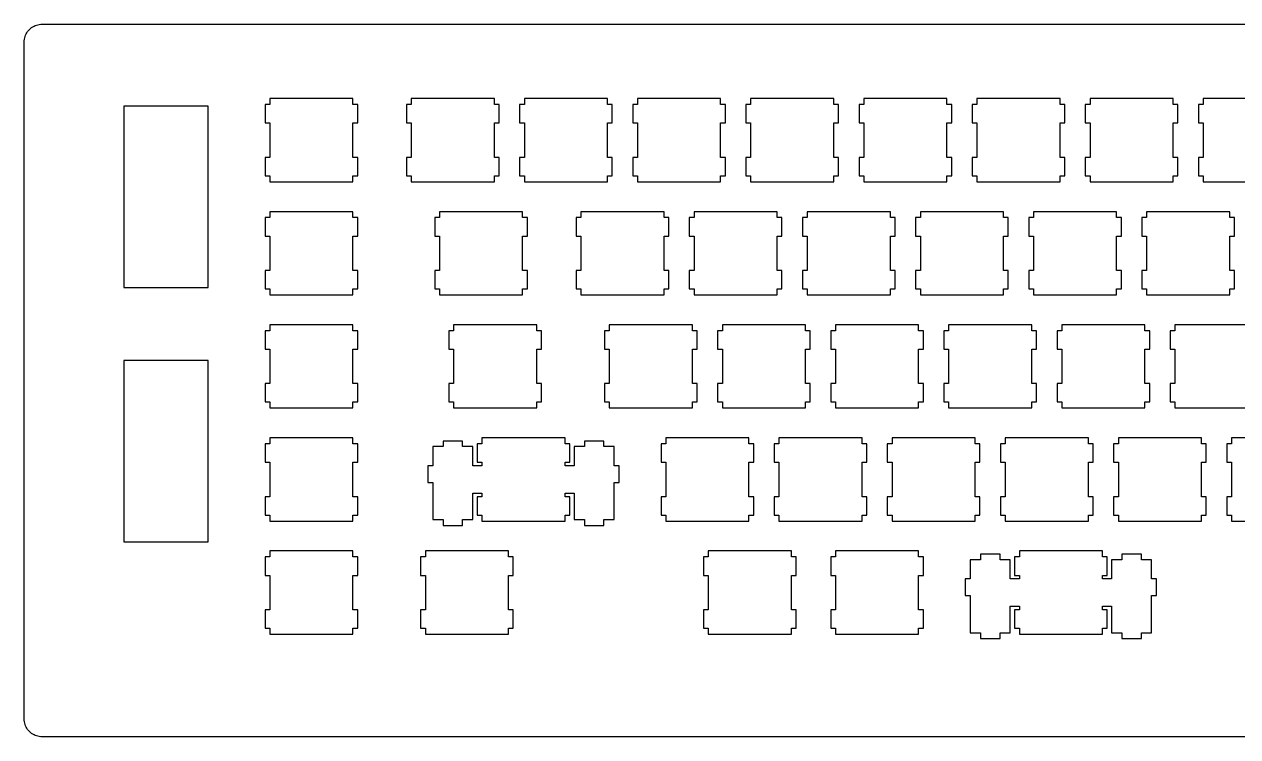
# Model space of a CAD drawing. Extents: x 0 to 411, y 0 to 120.
# Drawn here: x 0.1 to 204.4, y 0.2 to 120.2 of the extents above; entities that cross this region are included whole.
import ezdxf

# ---------------------------------------------------------------- set-up
doc = ezdxf.new("R2010")
doc.units = 0
doc.header["$MEASUREMENT"] = 0

msp = doc.modelspace()

# ---------------------------------------------------------------- linework, layer by layer
at = {"color": 0}
for p, q in [((0.32384, 118.35), (0.42168, 118.564)), ((0.42168, 118.564), (0.53744, 118.77)), ((0.53744, 118.77), (0.66697, 118.966)), ((0.66697, 118.966), (0.81304, 119.151)), ((0.81304, 119.151), (0.97289, 119.324)), ((0.97289, 119.324), (1.14653, 119.484)), ((1.14653, 119.484), (1.33119, 119.63)), ((1.33119, 119.63), (1.52687, 119.76)), ((1.52687, 119.76), (1.73357, 119.876)), ((1.73357, 119.876), (1.94717, 119.973)), ((1.94717, 119.973), (2.16765, 120.056)), ((2.16765, 120.056), (2.39503, 120.119)), ((2.39503, 120.119), (2.62516, 120.166)), ((2.62516, 120.166), (2.85943, 120.192)), ((2.85943, 120.192), (3.09507, 120.202)), ((3.09507, 120.202), (408.097, 120.202)), ((0.09508, 117.202), (0.10473, 117.438)), ((0.09508, 3.18878), (0.09508, 117.202)), ((0.10473, 117.438), (0.13091, 117.672)), ((0.13091, 117.672), (0.17777, 117.902)), ((0.17777, 117.902), (0.24116, 118.129)), ((0.24116, 118.129), (0.32384, 118.35)), ((31.0706, 106.427), (16.8699, 106.427)), ((16.8699, 106.427), (16.8699, 75.8776)), ((31.0706, 75.8776), (31.0706, 106.427)), ((41.432, 106.677), (40.6329, 106.677)), ((40.6329, 106.677), (40.6329, 103.576)), ((41.432, 107.677), (41.432, 106.677)), ((55.433, 107.677), (41.432, 107.677)), ((55.433, 106.677), (55.433, 107.677)), ((56.2321, 106.677), (55.433, 106.677)), ((56.2321, 103.576), (56.2321, 106.677)), ((65.2459, 106.677), (64.4454, 106.677)), ((64.4454, 106.677), (64.4454, 103.576)), ((65.2459, 107.677), (65.2459, 106.677)), ((79.2455, 107.677), (65.2459, 107.677)), ((79.2455, 106.677), (79.2455, 107.677)), ((80.046, 106.677), (79.2455, 106.677)), ((80.046, 103.576), (80.046, 106.677)), ((84.2959, 106.677), (83.4954, 106.677)), ((83.4954, 106.677), (83.4954, 103.576)), ((84.2959, 107.677), (84.2959, 106.677)), ((98.2955, 107.677), (84.2959, 107.677)), ((98.2955, 106.677), (98.2955, 107.677)), ((99.096, 106.677), (98.2955, 106.677)), ((99.096, 103.576), (99.096, 106.677)), ((103.346, 106.677), (102.545, 106.677)), ((102.545, 106.677), (102.545, 103.576)), ((103.346, 107.677), (103.346, 106.677)), ((117.346, 107.677), (103.346, 107.677)), ((117.346, 106.677), (117.346, 107.677)), ((118.146, 106.677), (117.346, 106.677)), ((118.146, 103.576), (118.146, 106.677)), ((122.396, 106.677), (121.595, 106.677)), ((121.595, 106.677), (121.595, 103.576)), ((122.396, 107.677), (122.396, 106.677)), ((136.396, 107.677), (122.396, 107.677)), ((136.396, 106.677), (136.396, 107.677)), ((137.196, 106.677), (136.396, 106.677)), ((137.196, 103.576), (137.196, 106.677)), ((141.446, 106.677), (140.645, 106.677)), ((140.645, 106.677), (140.645, 103.576)), ((141.446, 107.677), (141.446, 106.677)), ((155.446, 107.677), (141.446, 107.677)), ((155.446, 106.677), (155.446, 107.677)), ((156.246, 106.677), (155.446, 106.677)), ((156.246, 103.576), (156.246, 106.677)), ((160.496, 106.677), (159.695, 106.677)), ((159.695, 106.677), (159.695, 103.576)), ((160.496, 107.677), (160.496, 106.677)), ((174.496, 107.677), (160.496, 107.677)), ((174.496, 106.677), (174.496, 107.677)), ((175.296, 106.677), (174.496, 106.677)), ((175.296, 103.576), (175.296, 106.677)), ((179.546, 106.677), (178.745, 106.677)), ((178.745, 106.677), (178.745, 103.576)), ((179.546, 107.677), (179.546, 106.677)), ((193.546, 107.677), (179.546, 107.677)), ((193.546, 106.677), (193.546, 107.677)), ((194.346, 106.677), (193.546, 106.677)), ((194.346, 103.576), (194.346, 106.677)), ((198.596, 106.677), (197.795, 106.677)), ((197.795, 106.677), (197.795, 103.576)), ((198.596, 107.677), (198.596, 106.677)), ((212.596, 107.677), (198.596, 107.677)), ((40.6329, 103.576), (41.432, 103.576)), ((41.432, 103.576), (41.432, 97.7773)), ((55.433, 97.7773), (55.433, 103.576)), ((55.433, 103.576), (56.2321, 103.576)), ((64.4454, 103.576), (65.2459, 103.576)), ((65.2459, 103.576), (65.2459, 97.7773)), ((79.2455, 97.7773), (79.2455, 103.576)), ((79.2455, 103.576), (80.046, 103.576)), ((83.4954, 103.576), (84.2959, 103.576)), ((84.2959, 103.576), (84.2959, 97.7773)), ((98.2955, 97.7773), (98.2955, 103.576)), ((98.2955, 103.576), (99.096, 103.576)), ((102.545, 103.576), (103.346, 103.576)), ((103.346, 103.576), (103.346, 97.7773)), ((117.346, 97.7773), (117.346, 103.576)), ((117.346, 103.576), (118.146, 103.576)), ((121.595, 103.576), (122.396, 103.576)), ((122.396, 103.576), (122.396, 97.7773)), ((136.396, 97.7773), (136.396, 103.576)), ((136.396, 103.576), (137.196, 103.576)), ((140.645, 103.576), (141.446, 103.576)), ((141.446, 103.576), (141.446, 97.7773)), ((155.446, 97.7773), (155.446, 103.576)), ((155.446, 103.576), (156.246, 103.576)), ((159.695, 103.576), (160.496, 103.576)), ((160.496, 103.576), (160.496, 97.7773)), ((174.496, 97.7773), (174.496, 103.576)), ((174.496, 103.576), (175.296, 103.576)), ((178.745, 103.576), (179.546, 103.576)), ((179.546, 103.576), (179.546, 97.7773)), ((193.546, 97.7773), (193.546, 103.576)), ((193.546, 103.576), (194.346, 103.576)), ((197.795, 103.576), (198.596, 103.576)), ((198.596, 103.576), (198.596, 97.7773)), ((41.432, 97.7773), (40.6329, 97.7773)), ((40.6329, 97.7773), (40.6329, 94.6767)), ((56.2321, 97.7773), (55.433, 97.7773)), ((56.2321, 94.6767), (56.2321, 97.7773)), ((65.2459, 97.7773), (64.4454, 97.7773)), ((64.4454, 97.7773), (64.4454, 94.6767)), ((80.046, 97.7773), (79.2455, 97.7773)), ((80.046, 94.6767), (80.046, 97.7773)), ((84.2959, 97.7773), (83.4954, 97.7773)), ((83.4954, 97.7773), (83.4954, 94.6767)), ((99.096, 97.7773), (98.2955, 97.7773)), ((99.096, 94.6767), (99.096, 97.7773)), ((103.346, 97.7773), (102.545, 97.7773)), ((102.545, 97.7773), (102.545, 94.6767)), ((118.146, 97.7773), (117.346, 97.7773)), ((118.146, 94.6767), (118.146, 97.7773)), ((122.396, 97.7773), (121.595, 97.7773)), ((121.595, 97.7773), (121.595, 94.6767)), ((137.196, 97.7773), (136.396, 97.7773)), ((137.196, 94.6767), (137.196, 97.7773)), ((141.446, 97.7773), (140.645, 97.7773)), ((140.645, 97.7773), (140.645, 94.6767)), ((156.246, 97.7773), (155.446, 97.7773)), ((156.246, 94.6767), (156.246, 97.7773)), ((160.496, 97.7773), (159.695, 97.7773)), ((159.695, 97.7773), (159.695, 94.6767)), ((175.296, 97.7773), (174.496, 97.7773)), ((175.296, 94.6767), (175.296, 97.7773)), ((179.546, 97.7773), (178.745, 97.7773)), ((178.745, 97.7773), (178.745, 94.6767)), ((194.346, 97.7773), (193.546, 97.7773)), ((194.346, 94.6767), (194.346, 97.7773)), ((198.596, 97.7773), (197.795, 97.7773)), ((197.795, 97.7773), (197.795, 94.6767)), ((40.6329, 94.6767), (41.432, 94.6767)), ((41.432, 94.6767), (41.432, 93.6763)), ((55.433, 93.6763), (55.433, 94.6767)), ((55.433, 94.6767), (56.2321, 94.6767)), ((64.4454, 94.6767), (65.2459, 94.6767)), ((65.2459, 94.6767), (65.2459, 93.6763)), ((79.2455, 93.6763), (79.2455, 94.6767)), ((79.2455, 94.6767), (80.046, 94.6767)), ((83.4954, 94.6767), (84.2959, 94.6767)), ((84.2959, 94.6767), (84.2959, 93.6763)), ((98.2955, 93.6763), (98.2955, 94.6767)), ((98.2955, 94.6767), (99.096, 94.6767)), ((102.545, 94.6767), (103.346, 94.6767)), ((103.346, 94.6767), (103.346, 93.6763)), ((117.346, 93.6763), (117.346, 94.6767)), ((117.346, 94.6767), (118.146, 94.6767)), ((121.595, 94.6767), (122.396, 94.6767)), ((122.396, 94.6767), (122.396, 93.6763)), ((136.396, 93.6763), (136.396, 94.6767)), ((136.396, 94.6767), (137.196, 94.6767)), ((140.645, 94.6767), (141.446, 94.6767)), ((141.446, 94.6767), (141.446, 93.6763)), ((155.446, 93.6763), (155.446, 94.6767)), ((155.446, 94.6767), (156.246, 94.6767)), ((159.695, 94.6767), (160.496, 94.6767)), ((160.496, 94.6767), (160.496, 93.6763)), ((174.496, 93.6763), (174.496, 94.6767)), ((174.496, 94.6767), (175.296, 94.6767)), ((178.745, 94.6767), (179.546, 94.6767)), ((179.546, 94.6767), (179.546, 93.6763)), ((193.546, 93.6763), (193.546, 94.6767)), ((193.546, 94.6767), (194.346, 94.6767)), ((197.795, 94.6767), (198.596, 94.6767)), ((198.596, 94.6767), (198.596, 93.6763)), ((41.432, 93.6763), (55.433, 93.6763)), ((65.2459, 93.6763), (79.2455, 93.6763)), ((84.2959, 93.6763), (98.2955, 93.6763)), ((103.346, 93.6763), (117.346, 93.6763)), ((122.396, 93.6763), (136.396, 93.6763)), ((141.446, 93.6763), (155.446, 93.6763)), ((160.496, 93.6763), (174.496, 93.6763)), ((179.546, 93.6763), (193.546, 93.6763)), ((198.596, 93.6763), (212.596, 93.6763)), ((41.432, 88.6273), (41.432, 87.6282)), ((55.433, 88.6273), (41.432, 88.6273)), ((55.433, 87.6282), (55.433, 88.6273)), ((70.007, 88.6273), (70.007, 87.6282)), ((84.008, 88.6273), (70.007, 88.6273)), ((84.008, 87.6282), (84.008, 88.6273)), ((93.8209, 88.6273), (93.8209, 87.6282)), ((107.821, 88.6273), (93.8209, 88.6273)), ((107.821, 87.6282), (107.821, 88.6273)), ((112.869, 88.6273), (112.869, 87.6282)), ((126.869, 88.6273), (112.869, 88.6273)), ((126.869, 87.6282), (126.869, 88.6273)), ((131.921, 88.6273), (131.921, 87.6282)), ((145.921, 88.6273), (131.921, 88.6273)), ((145.921, 87.6282), (145.921, 88.6273)), ((150.971, 88.6273), (150.971, 87.6282)), ((164.971, 88.6273), (150.971, 88.6273)), ((164.971, 87.6282), (164.971, 88.6273)), ((170.021, 88.6273), (170.021, 87.6282)), ((184.021, 88.6273), (170.021, 88.6273)), ((184.021, 87.6282), (184.021, 88.6273)), ((189.071, 88.6273), (189.071, 87.6282)), ((203.071, 88.6273), (189.071, 88.6273)), ((203.071, 87.6282), (203.071, 88.6273)), ((41.432, 87.6282), (40.6329, 87.6282)), ((40.6329, 87.6282), (40.6329, 84.5263)), ((56.2321, 87.6282), (55.433, 87.6282)), ((56.2321, 84.5263), (56.2321, 87.6282)), ((70.007, 87.6282), (69.2079, 87.6282)), ((69.2079, 87.6282), (69.2079, 84.5263)), ((84.8071, 87.6282), (84.008, 87.6282)), ((84.8071, 84.5263), (84.8071, 87.6282)), ((93.8209, 87.6282), (93.0204, 87.6282)), ((93.0204, 87.6282), (93.0204, 84.5263)), ((108.62, 87.6282), (107.821, 87.6282)), ((108.62, 84.5263), (108.62, 87.6282)), ((112.869, 87.6282), (112.07, 87.6282)), ((112.07, 87.6282), (112.07, 84.5263)), ((127.671, 87.6282), (126.869, 87.6282)), ((127.671, 84.5263), (127.671, 87.6282)), ((131.921, 87.6282), (131.119, 87.6282)), ((131.119, 87.6282), (131.119, 84.5263)), ((146.721, 87.6282), (145.921, 87.6282)), ((146.721, 84.5263), (146.721, 87.6282)), ((150.971, 87.6282), (150.17, 87.6282)), ((150.17, 87.6282), (150.17, 84.5263)), ((165.771, 87.6282), (164.971, 87.6282)), ((165.771, 84.5263), (165.771, 87.6282)), ((170.021, 87.6282), (169.22, 87.6282)), ((169.22, 87.6282), (169.22, 84.5263)), ((184.821, 87.6282), (184.021, 87.6282)), ((184.821, 84.5263), (184.821, 87.6282)), ((189.071, 87.6282), (188.27, 87.6282)), ((188.27, 87.6282), (188.27, 84.5263)), ((203.871, 87.6282), (203.071, 87.6282)), ((203.871, 84.5263), (203.871, 87.6282)), ((40.6329, 84.5263), (41.432, 84.5263)), ((41.432, 84.5263), (41.432, 78.7273)), ((55.433, 78.7273), (55.433, 84.5263)), ((55.433, 84.5263), (56.2321, 84.5263)), ((69.2079, 84.5263), (70.007, 84.5263)), ((70.007, 84.5263), (70.007, 78.7273)), ((84.008, 78.7273), (84.008, 84.5263)), ((84.008, 84.5263), (84.8071, 84.5263)), ((93.0204, 84.5263), (93.8209, 84.5263)), ((93.8209, 84.5263), (93.8209, 78.7273)), ((107.821, 78.7273), (107.821, 84.5263)), ((107.821, 84.5263), (108.62, 84.5263)), ((112.07, 84.5263), (112.869, 84.5263)), ((112.869, 84.5263), (112.869, 78.7273)), ((126.869, 78.7273), (126.869, 84.5263)), ((126.869, 84.5263), (127.671, 84.5263)), ((131.119, 84.5263), (131.921, 84.5263)), ((131.921, 84.5263), (131.921, 78.7273)), ((145.921, 78.7273), (145.921, 84.5263)), ((145.921, 84.5263), (146.721, 84.5263)), ((150.17, 84.5263), (150.971, 84.5263)), ((150.971, 84.5263), (150.971, 78.7273)), ((164.971, 78.7273), (164.971, 84.5263)), ((164.971, 84.5263), (165.771, 84.5263)), ((169.22, 84.5263), (170.021, 84.5263)), ((170.021, 84.5263), (170.021, 78.7273)), ((184.021, 78.7273), (184.021, 84.5263)), ((184.021, 84.5263), (184.821, 84.5263)), ((188.27, 84.5263), (189.071, 84.5263)), ((189.071, 84.5263), (189.071, 78.7273)), ((203.071, 78.7273), (203.071, 84.5263)), ((203.071, 84.5263), (203.871, 84.5263)), ((41.432, 78.7273), (40.6329, 78.7273)), ((40.6329, 78.7273), (40.6329, 75.6281)), ((56.2321, 78.7273), (55.433, 78.7273)), ((56.2321, 75.6281), (56.2321, 78.7273)), ((70.007, 78.7273), (69.2079, 78.7273)), ((69.2079, 78.7273), (69.2079, 75.6281)), ((84.8071, 78.7273), (84.008, 78.7273)), ((84.8071, 75.6281), (84.8071, 78.7273)), ((93.8209, 78.7273), (93.0204, 78.7273)), ((93.0204, 78.7273), (93.0204, 75.6281)), ((108.62, 78.7273), (107.821, 78.7273)), ((108.62, 75.6281), (108.62, 78.7273)), ((112.869, 78.7273), (112.07, 78.7273)), ((112.07, 78.7273), (112.07, 75.6281)), ((127.671, 78.7273), (126.869, 78.7273)), ((127.671, 75.6281), (127.671, 78.7273)), ((131.921, 78.7273), (131.119, 78.7273)), ((131.119, 78.7273), (131.119, 75.6281)), ((146.721, 78.7273), (145.921, 78.7273)), ((146.721, 75.6281), (146.721, 78.7273)), ((150.971, 78.7273), (150.17, 78.7273)), ((150.17, 78.7273), (150.17, 75.6281)), ((165.771, 78.7273), (164.971, 78.7273)), ((165.771, 75.6281), (165.771, 78.7273)), ((170.021, 78.7273), (169.22, 78.7273)), ((169.22, 78.7273), (169.22, 75.6281)), ((184.821, 78.7273), (184.021, 78.7273)), ((184.821, 75.6281), (184.821, 78.7273)), ((189.071, 78.7273), (188.27, 78.7273)), ((188.27, 78.7273), (188.27, 75.6281)), ((203.871, 78.7273), (203.071, 78.7273)), ((203.871, 75.6281), (203.871, 78.7273)), ((16.8699, 75.8776), (31.0706, 75.8776)), ((40.6329, 75.6281), (41.432, 75.6281)), ((41.432, 75.6281), (41.432, 74.6277)), ((55.433, 74.6277), (55.433, 75.6281)), ((55.433, 75.6281), (56.2321, 75.6281)), ((69.2079, 75.6281), (70.007, 75.6281)), ((70.007, 75.6281), (70.007, 74.6277)), ((84.008, 74.6277), (84.008, 75.6281)), ((84.008, 75.6281), (84.8071, 75.6281)), ((93.0204, 75.6281), (93.8209, 75.6281)), ((93.8209, 75.6281), (93.8209, 74.6277)), ((107.821, 74.6277), (107.821, 75.6281)), ((107.821, 75.6281), (108.62, 75.6281)), ((112.07, 75.6281), (112.869, 75.6281)), ((112.869, 75.6281), (112.869, 74.6277)), ((126.869, 74.6277), (126.869, 75.6281)), ((126.869, 75.6281), (127.671, 75.6281)), ((131.119, 75.6281), (131.921, 75.6281)), ((131.921, 75.6281), (131.921, 74.6277)), ((145.921, 74.6277), (145.921, 75.6281)), ((145.921, 75.6281), (146.721, 75.6281)), ((150.17, 75.6281), (150.971, 75.6281)), ((150.971, 75.6281), (150.971, 74.6277)), ((164.971, 74.6277), (164.971, 75.6281)), ((164.971, 75.6281), (165.771, 75.6281)), ((169.22, 75.6281), (170.021, 75.6281)), ((170.021, 75.6281), (170.021, 74.6277)), ((184.021, 74.6277), (184.021, 75.6281)), ((184.021, 75.6281), (184.821, 75.6281)), ((188.27, 75.6281), (189.071, 75.6281)), ((189.071, 75.6281), (189.071, 74.6277)), ((203.071, 74.6277), (203.071, 75.6281)), ((203.071, 75.6281), (203.871, 75.6281)), ((41.432, 74.6277), (55.433, 74.6277)), ((70.007, 74.6277), (84.008, 74.6277)), ((93.8209, 74.6277), (107.821, 74.6277)), ((112.869, 74.6277), (126.869, 74.6277)), ((131.921, 74.6277), (145.921, 74.6277)), ((150.971, 74.6277), (164.971, 74.6277)), ((170.021, 74.6277), (184.021, 74.6277)), ((189.071, 74.6277), (203.071, 74.6277)), ((41.432, 69.5773), (41.432, 68.5768)), ((55.433, 69.5773), (41.432, 69.5773)), ((55.433, 68.5768), (55.433, 69.5773)), ((72.3882, 69.5773), (72.3882, 68.5768)), ((86.3879, 69.5773), (72.3882, 69.5773)), ((86.3879, 68.5768), (86.3879, 69.5773)), ((98.582, 69.5773), (98.582, 68.5768)), ((112.583, 69.5773), (98.582, 69.5773)), ((112.583, 68.5768), (112.583, 69.5773)), ((117.632, 69.5773), (117.632, 68.5768)), ((131.633, 69.5773), (117.632, 69.5773)), ((131.633, 68.5768), (131.633, 69.5773)), ((136.682, 69.5773), (136.682, 68.5768)), ((150.683, 69.5773), (136.682, 69.5773)), ((150.683, 68.5768), (150.683, 69.5773)), ((155.732, 69.5773), (155.732, 68.5768)), ((169.733, 69.5773), (155.732, 69.5773)), ((169.733, 68.5768), (169.733, 69.5773)), ((174.782, 69.5773), (174.782, 68.5768)), ((188.783, 69.5773), (174.782, 69.5773)), ((188.783, 68.5768), (188.783, 69.5773)), ((193.832, 69.5773), (193.832, 68.5768)), ((207.833, 69.5773), (193.832, 69.5773)), ((41.432, 68.5768), (40.6329, 68.5768)), ((40.6329, 68.5768), (40.6329, 65.4763)), ((56.2321, 68.5768), (55.433, 68.5768)), ((56.2321, 65.4763), (56.2321, 68.5768)), ((72.3882, 68.5768), (71.5892, 68.5768)), ((71.5892, 68.5768), (71.5892, 65.4763)), ((87.1883, 68.5768), (86.3879, 68.5768)), ((87.1883, 65.4763), (87.1883, 68.5768)), ((98.582, 68.5768), (97.7829, 68.5768)), ((97.7829, 68.5768), (97.7829, 65.4763)), ((113.382, 68.5768), (112.583, 68.5768)), ((113.382, 65.4763), (113.382, 68.5768)), ((117.632, 68.5768), (116.833, 68.5768)), ((116.833, 68.5768), (116.833, 65.4763)), ((132.432, 68.5768), (131.633, 68.5768)), ((132.432, 65.4763), (132.432, 68.5768)), ((136.682, 68.5768), (135.883, 68.5768)), ((135.883, 68.5768), (135.883, 65.4763)), ((151.482, 68.5768), (150.683, 68.5768)), ((151.482, 65.4763), (151.482, 68.5768)), ((155.732, 68.5768), (154.933, 68.5768)), ((154.933, 68.5768), (154.933, 65.4763)), ((170.532, 68.5768), (169.733, 68.5768)), ((170.532, 65.4763), (170.532, 68.5768)), ((174.782, 68.5768), (173.983, 68.5768)), ((173.983, 68.5768), (173.983, 65.4763)), ((189.582, 68.5768), (188.783, 68.5768)), ((189.582, 65.4763), (189.582, 68.5768)), ((193.832, 68.5768), (193.033, 68.5768)), ((193.033, 68.5768), (193.033, 65.4763)), ((40.6329, 65.4763), (41.432, 65.4763)), ((41.432, 65.4763), (41.432, 59.6773)), ((55.433, 59.6773), (55.433, 65.4763)), ((55.433, 65.4763), (56.2321, 65.4763)), ((71.5892, 65.4763), (72.3882, 65.4763)), ((72.3882, 65.4763), (72.3882, 59.6773)), ((86.3879, 59.6773), (86.3879, 65.4763)), ((86.3879, 65.4763), (87.1883, 65.4763)), ((97.7829, 65.4763), (98.582, 65.4763)), ((98.582, 65.4763), (98.582, 59.6773)), ((112.583, 59.6773), (112.583, 65.4763)), ((112.583, 65.4763), (113.382, 65.4763)), ((116.833, 65.4763), (117.632, 65.4763)), ((117.632, 65.4763), (117.632, 59.6773)), ((131.633, 59.6773), (131.633, 65.4763)), ((131.633, 65.4763), (132.432, 65.4763)), ((135.883, 65.4763), (136.682, 65.4763)), ((136.682, 65.4763), (136.682, 59.6773)), ((150.683, 59.6773), (150.683, 65.4763)), ((150.683, 65.4763), (151.482, 65.4763)), ((154.933, 65.4763), (155.732, 65.4763)), ((155.732, 65.4763), (155.732, 59.6773)), ((169.733, 59.6773), (169.733, 65.4763)), ((169.733, 65.4763), (170.532, 65.4763)), ((173.983, 65.4763), (174.782, 65.4763)), ((174.782, 65.4763), (174.782, 59.6773)), ((188.783, 59.6773), (188.783, 65.4763)), ((188.783, 65.4763), (189.582, 65.4763)), ((193.033, 65.4763), (193.832, 65.4763)), ((193.832, 65.4763), (193.832, 59.6773)), ((31.0706, 63.5644), (16.8699, 63.5644)), ((16.8699, 63.5644), (16.8699, 33.015)), ((31.0706, 33.015), (31.0706, 63.5644)), ((41.432, 59.6773), (40.6329, 59.6773)), ((40.6329, 59.6773), (40.6329, 56.5767)), ((56.2321, 59.6773), (55.433, 59.6773)), ((56.2321, 56.5767), (56.2321, 59.6773)), ((72.3882, 59.6773), (71.5892, 59.6773)), ((71.5892, 59.6773), (71.5892, 56.5767)), ((87.1883, 59.6773), (86.3879, 59.6773)), ((87.1883, 56.5767), (87.1883, 59.6773)), ((98.582, 59.6773), (97.7829, 59.6773)), ((97.7829, 59.6773), (97.7829, 56.5767)), ((113.382, 59.6773), (112.583, 59.6773)), ((113.382, 56.5767), (113.382, 59.6773)), ((117.632, 59.6773), (116.833, 59.6773)), ((116.833, 59.6773), (116.833, 56.5767)), ((132.432, 59.6773), (131.633, 59.6773)), ((132.432, 56.5767), (132.432, 59.6773)), ((136.682, 59.6773), (135.883, 59.6773)), ((135.883, 59.6773), (135.883, 56.5767)), ((151.482, 59.6773), (150.683, 59.6773)), ((151.482, 56.5767), (151.482, 59.6773)), ((155.732, 59.6773), (154.933, 59.6773)), ((154.933, 59.6773), (154.933, 56.5767)), ((170.532, 59.6773), (169.733, 59.6773)), ((170.532, 56.5767), (170.532, 59.6773)), ((174.782, 59.6773), (173.983, 59.6773)), ((173.983, 59.6773), (173.983, 56.5767)), ((189.582, 59.6773), (188.783, 59.6773)), ((189.582, 56.5767), (189.582, 59.6773)), ((193.832, 59.6773), (193.033, 59.6773)), ((193.033, 59.6773), (193.033, 56.5767)), ((40.6329, 56.5767), (41.432, 56.5767)), ((41.432, 56.5767), (41.432, 55.5763)), ((41.432, 55.5763), (55.433, 55.5763)), ((55.433, 55.5763), (55.433, 56.5767)), ((55.433, 56.5767), (56.2321, 56.5767)), ((71.5892, 56.5767), (72.3882, 56.5767)), ((72.3882, 56.5767), (72.3882, 55.5763)), ((72.3882, 55.5763), (86.3879, 55.5763)), ((86.3879, 55.5763), (86.3879, 56.5767)), ((86.3879, 56.5767), (87.1883, 56.5767)), ((97.7829, 56.5767), (98.582, 56.5767)), ((98.582, 56.5767), (98.582, 55.5763)), ((98.582, 55.5763), (112.583, 55.5763)), ((112.583, 55.5763), (112.583, 56.5767)), ((112.583, 56.5767), (113.382, 56.5767)), ((116.833, 56.5767), (117.632, 56.5767)), ((117.632, 56.5767), (117.632, 55.5763)), ((117.632, 55.5763), (131.633, 55.5763)), ((131.633, 55.5763), (131.633, 56.5767)), ((131.633, 56.5767), (132.432, 56.5767)), ((135.883, 56.5767), (136.682, 56.5767)), ((136.682, 56.5767), (136.682, 55.5763)), ((136.682, 55.5763), (150.683, 55.5763)), ((150.683, 55.5763), (150.683, 56.5767)), ((150.683, 56.5767), (151.482, 56.5767)), ((154.933, 56.5767), (155.732, 56.5767)), ((155.732, 56.5767), (155.732, 55.5763)), ((155.732, 55.5763), (169.733, 55.5763)), ((169.733, 55.5763), (169.733, 56.5767)), ((169.733, 56.5767), (170.532, 56.5767)), ((173.983, 56.5767), (174.782, 56.5767)), ((174.782, 56.5767), (174.782, 55.5763)), ((174.782, 55.5763), (188.783, 55.5763)), ((188.783, 55.5763), (188.783, 56.5767)), ((188.783, 56.5767), (189.582, 56.5767)), ((193.033, 56.5767), (193.832, 56.5767)), ((193.832, 56.5767), (193.832, 55.5763)), ((193.832, 55.5763), (207.833, 55.5763)), ((41.432, 49.5268), (40.6329, 49.5268)), ((40.6329, 49.5268), (40.6329, 46.4263)), ((41.432, 50.5273), (41.432, 49.5268)), ((55.433, 50.5273), (41.432, 50.5273)), ((55.433, 49.5268), (55.433, 50.5273)), ((56.2321, 49.5268), (55.433, 49.5268)), ((56.2321, 46.4263), (56.2321, 49.5268)), ((70.6011, 49.0569), (68.877, 49.0569)), ((68.877, 49.0569), (68.877, 45.8265)), ((73.9013, 49.9773), (70.6011, 49.9773)), ((70.6011, 49.9773), (70.6011, 49.0569)), ((73.9013, 49.0569), (73.9013, 49.9773)), ((75.6267, 49.0569), (73.9013, 49.0569)), ((75.6267, 45.8265), (75.6267, 49.0569)), ((77.1507, 49.5268), (76.3517, 49.5268)), ((76.3517, 49.5268), (76.3517, 46.4263)), ((77.1507, 50.5273), (77.1507, 49.5268)), ((91.1518, 50.5273), (77.1507, 50.5273)), ((91.1518, 49.5268), (91.1518, 50.5273)), ((91.9508, 49.5268), (91.1518, 49.5268)), ((91.9508, 46.4263), (91.9508, 49.5268)), ((94.4012, 49.0569), (92.6758, 49.0569)), ((92.6758, 49.0569), (92.6758, 45.8265)), ((97.7015, 49.9773), (94.4012, 49.9773)), ((94.4012, 49.9773), (94.4012, 49.0569)), ((97.7015, 49.0569), (97.7015, 49.9773)), ((99.4269, 49.0569), (97.7015, 49.0569)), ((99.4269, 45.8265), (99.4269, 49.0569)), ((108.107, 49.5268), (107.308, 49.5268)), ((107.308, 49.5268), (107.308, 46.4263)), ((108.107, 50.5273), (108.107, 49.5268)), ((122.108, 50.5273), (108.107, 50.5273)), ((122.108, 49.5268), (122.108, 50.5273)), ((122.907, 49.5268), (122.108, 49.5268)), ((122.907, 46.4263), (122.907, 49.5268)), ((127.157, 49.5268), (126.358, 49.5268)), ((126.358, 49.5268), (126.358, 46.4263)), ((127.157, 50.5273), (127.157, 49.5268)), ((141.158, 50.5273), (127.157, 50.5273)), ((141.158, 49.5268), (141.158, 50.5273)), ((141.957, 49.5268), (141.158, 49.5268)), ((141.957, 46.4263), (141.957, 49.5268)), ((146.207, 49.5268), (145.408, 49.5268)), ((145.408, 49.5268), (145.408, 46.4263)), ((146.207, 50.5273), (146.207, 49.5268)), ((160.208, 50.5273), (146.207, 50.5273)), ((160.208, 49.5268), (160.208, 50.5273)), ((161.007, 49.5268), (160.208, 49.5268)), ((161.007, 46.4263), (161.007, 49.5268)), ((165.257, 49.5268), (164.458, 49.5268)), ((164.458, 49.5268), (164.458, 46.4263)), ((165.257, 50.5273), (165.257, 49.5268)), ((179.258, 50.5273), (165.257, 50.5273)), ((179.258, 49.5268), (179.258, 50.5273)), ((180.057, 49.5268), (179.258, 49.5268)), ((180.057, 46.4263), (180.057, 49.5268)), ((184.307, 49.5268), (183.508, 49.5268)), ((183.508, 49.5268), (183.508, 46.4263)), ((184.307, 50.5273), (184.307, 49.5268)), ((198.308, 50.5273), (184.307, 50.5273)), ((198.308, 49.5268), (198.308, 50.5273)), ((199.107, 49.5268), (198.308, 49.5268)), ((199.107, 46.4263), (199.107, 49.5268)), ((203.357, 49.5268), (202.558, 49.5268)), ((202.558, 49.5268), (202.558, 46.4263)), ((203.357, 50.5273), (203.357, 49.5268)), ((217.358, 50.5273), (203.357, 50.5273)), ((40.6329, 46.4263), (41.432, 46.4263)), ((41.432, 46.4263), (41.432, 40.6273)), ((55.433, 40.6273), (55.433, 46.4263)), ((55.433, 46.4263), (56.2321, 46.4263)), ((68.877, 45.8265), (68.0515, 45.8265)), ((68.0515, 45.8265), (68.0515, 43.0265)), ((77.1507, 45.8265), (75.6267, 45.8265)), ((76.3517, 46.4263), (77.1507, 46.4263)), ((77.1507, 46.4263), (77.1507, 45.8265)), ((91.1518, 45.8265), (91.1518, 46.4263)), ((91.1518, 46.4263), (91.9508, 46.4263)), ((92.6758, 45.8265), (91.1518, 45.8265)), ((100.251, 45.8265), (99.4269, 45.8265)), ((100.251, 43.0265), (100.251, 45.8265)), ((107.308, 46.4263), (108.107, 46.4263)), ((108.107, 46.4263), (108.107, 40.6273)), ((122.108, 40.6273), (122.108, 46.4263)), ((122.108, 46.4263), (122.907, 46.4263)), ((126.358, 46.4263), (127.157, 46.4263)), ((127.157, 46.4263), (127.157, 40.6273)), ((141.158, 40.6273), (141.158, 46.4263)), ((141.158, 46.4263), (141.957, 46.4263)), ((145.408, 46.4263), (146.207, 46.4263)), ((146.207, 46.4263), (146.207, 40.6273)), ((160.208, 40.6273), (160.208, 46.4263)), ((160.208, 46.4263), (161.007, 46.4263)), ((164.458, 46.4263), (165.257, 46.4263)), ((165.257, 46.4263), (165.257, 40.6273)), ((179.258, 40.6273), (179.258, 46.4263)), ((179.258, 46.4263), (180.057, 46.4263)), ((183.508, 46.4263), (184.307, 46.4263)), ((184.307, 46.4263), (184.307, 40.6273)), ((198.308, 40.6273), (198.308, 46.4263)), ((198.308, 46.4263), (199.107, 46.4263)), ((202.558, 46.4263), (203.357, 46.4263)), ((203.357, 46.4263), (203.357, 40.6273)), ((68.0515, 43.0265), (68.877, 43.0265)), ((68.877, 43.0265), (68.877, 36.7563)), ((99.4269, 36.7563), (99.4269, 43.0265)), ((99.4269, 43.0265), (100.251, 43.0265)), ((75.6267, 36.7563), (75.6267, 41.2267)), ((75.6267, 41.2267), (77.1507, 41.2267)), ((77.1507, 41.2267), (77.1507, 40.6273)), ((91.1518, 40.6273), (91.1518, 41.2267)), ((91.1518, 41.2267), (92.6758, 41.2267)), ((92.6758, 41.2267), (92.6758, 36.7563)), ((41.432, 40.6273), (40.6329, 40.6273)), ((40.6329, 40.6273), (40.6329, 37.5267)), ((56.2321, 40.6273), (55.433, 40.6273)), ((56.2321, 37.5267), (56.2321, 40.6273)), ((77.1507, 40.6273), (76.3517, 40.6273)), ((76.3517, 40.6273), (76.3517, 37.5267)), ((91.9508, 40.6273), (91.1518, 40.6273)), ((91.9508, 37.5267), (91.9508, 40.6273)), ((108.107, 40.6273), (107.308, 40.6273)), ((107.308, 40.6273), (107.308, 37.5267)), ((122.907, 40.6273), (122.108, 40.6273)), ((122.907, 37.5267), (122.907, 40.6273)), ((127.157, 40.6273), (126.358, 40.6273)), ((126.358, 40.6273), (126.358, 37.5267)), ((141.957, 40.6273), (141.158, 40.6273)), ((141.957, 37.5267), (141.957, 40.6273)), ((146.207, 40.6273), (145.408, 40.6273)), ((145.408, 40.6273), (145.408, 37.5267)), ((161.007, 40.6273), (160.208, 40.6273)), ((161.007, 37.5267), (161.007, 40.6273)), ((165.257, 40.6273), (164.458, 40.6273)), ((164.458, 40.6273), (164.458, 37.5267)), ((180.057, 40.6273), (179.258, 40.6273)), ((180.057, 37.5267), (180.057, 40.6273)), ((184.307, 40.6273), (183.508, 40.6273)), ((183.508, 40.6273), (183.508, 37.5267)), ((199.107, 40.6273), (198.308, 40.6273)), ((199.107, 37.5267), (199.107, 40.6273)), ((203.357, 40.6273), (202.558, 40.6273)), ((202.558, 40.6273), (202.558, 37.5267)), ((40.6329, 37.5267), (41.432, 37.5267)), ((41.432, 37.5267), (41.432, 36.5263)), ((55.433, 36.5263), (55.433, 37.5267)), ((55.433, 37.5267), (56.2321, 37.5267)), ((76.3517, 37.5267), (77.1507, 37.5267)), ((77.1507, 37.5267), (77.1507, 36.5263)), ((91.1518, 36.5263), (91.1518, 37.5267)), ((91.1518, 37.5267), (91.9508, 37.5267)), ((107.308, 37.5267), (108.107, 37.5267)), ((108.107, 37.5267), (108.107, 36.5263)), ((122.108, 36.5263), (122.108, 37.5267)), ((122.108, 37.5267), (122.907, 37.5267)), ((126.358, 37.5267), (127.157, 37.5267)), ((127.157, 37.5267), (127.157, 36.5263)), ((141.158, 36.5263), (141.158, 37.5267)), ((141.158, 37.5267), (141.957, 37.5267)), ((145.408, 37.5267), (146.207, 37.5267)), ((146.207, 37.5267), (146.207, 36.5263)), ((160.208, 36.5263), (160.208, 37.5267)), ((160.208, 37.5267), (161.007, 37.5267)), ((164.458, 37.5267), (165.257, 37.5267)), ((165.257, 37.5267), (165.257, 36.5263)), ((179.258, 36.5263), (179.258, 37.5267)), ((179.258, 37.5267), (180.057, 37.5267)), ((183.508, 37.5267), (184.307, 37.5267)), ((184.307, 37.5267), (184.307, 36.5263)), ((198.308, 36.5263), (198.308, 37.5267)), ((198.308, 37.5267), (199.107, 37.5267)), ((202.558, 37.5267), (203.357, 37.5267)), ((203.357, 37.5267), (203.357, 36.5263)), ((41.432, 36.5263), (55.433, 36.5263)), ((68.877, 36.7563), (70.6011, 36.7563)), ((70.6011, 36.7563), (70.6011, 35.7766)), ((70.6011, 35.7766), (73.9013, 35.7766)), ((73.9013, 35.7766), (73.9013, 36.7563)), ((73.9013, 36.7563), (75.6267, 36.7563)), ((77.1507, 36.5263), (91.1518, 36.5263)), ((92.6758, 36.7563), (94.4012, 36.7563)), ((94.4012, 36.7563), (94.4012, 35.7766)), ((94.4012, 35.7766), (97.7015, 35.7766)), ((97.7015, 35.7766), (97.7015, 36.7563)), ((97.7015, 36.7563), (99.4269, 36.7563)), ((108.107, 36.5263), (122.108, 36.5263)), ((127.157, 36.5263), (141.158, 36.5263)), ((146.207, 36.5263), (160.208, 36.5263)), ((165.257, 36.5263), (179.258, 36.5263)), ((184.307, 36.5263), (198.308, 36.5263)), ((203.357, 36.5263), (217.358, 36.5263)), ((16.8699, 33.015), (31.0706, 33.015)), ((41.432, 31.4772), (41.432, 30.4767)), ((55.433, 31.4772), (41.432, 31.4772)), ((55.433, 30.4767), (55.433, 31.4772)), ((67.6257, 31.4772), (67.6257, 30.4767)), ((81.6268, 31.4772), (67.6257, 31.4772)), ((81.6268, 30.4767), (81.6268, 31.4772)), ((115.251, 31.4772), (115.251, 30.4767)), ((129.252, 31.4772), (115.251, 31.4772)), ((129.252, 30.4767), (129.252, 31.4772)), ((136.682, 31.4772), (136.682, 30.4767)), ((150.683, 31.4772), (136.682, 31.4772)), ((150.683, 30.4767), (150.683, 31.4772)), ((164.389, 30.9273), (161.089, 30.9273)), ((161.089, 30.9273), (161.089, 30.0068)), ((164.389, 30.0068), (164.389, 30.9273)), ((167.638, 31.4772), (167.638, 30.4767)), ((181.638, 31.4772), (167.638, 31.4772)), ((181.638, 30.4767), (181.638, 31.4772)), ((188.189, 30.9273), (184.889, 30.9273)), ((184.889, 30.9273), (184.889, 30.0068)), ((188.189, 30.0068), (188.189, 30.9273)), ((41.432, 30.4767), (40.6329, 30.4767)), ((40.6329, 30.4767), (40.6329, 27.3761)), ((56.2321, 30.4767), (55.433, 30.4767)), ((56.2321, 27.3761), (56.2321, 30.4767)), ((67.6257, 30.4767), (66.8267, 30.4767)), ((66.8267, 30.4767), (66.8267, 27.3761)), ((82.4258, 30.4767), (81.6268, 30.4767)), ((82.4258, 27.3761), (82.4258, 30.4767)), ((115.251, 30.4767), (114.452, 30.4767)), ((114.452, 30.4767), (114.452, 27.3761)), ((130.051, 30.4767), (129.252, 30.4767)), ((130.051, 27.3761), (130.051, 30.4767)), ((136.682, 30.4767), (135.883, 30.4767)), ((135.883, 30.4767), (135.883, 27.3761)), ((151.482, 30.4767), (150.683, 30.4767)), ((151.482, 27.3761), (151.482, 30.4767)), ((161.089, 30.0068), (159.363, 30.0068)), ((159.363, 30.0068), (159.363, 26.7766)), ((166.113, 30.0068), (164.389, 30.0068)), ((166.113, 26.7766), (166.113, 30.0068)), ((167.638, 30.4767), (166.839, 30.4767)), ((166.839, 30.4767), (166.839, 27.3761)), ((182.438, 30.4767), (181.638, 30.4767)), ((182.438, 27.3761), (182.438, 30.4767)), ((184.889, 30.0068), (183.163, 30.0068)), ((183.163, 30.0068), (183.163, 26.7766)), ((189.913, 30.0068), (188.189, 30.0068)), ((189.913, 26.7766), (189.913, 30.0068)), ((40.6329, 27.3761), (41.432, 27.3761)), ((41.432, 27.3761), (41.432, 21.5773)), ((55.433, 21.5773), (55.433, 27.3761)), ((55.433, 27.3761), (56.2321, 27.3761)), ((66.8267, 27.3761), (67.6257, 27.3761)), ((67.6257, 27.3761), (67.6257, 21.5773)), ((81.6268, 21.5773), (81.6268, 27.3761)), ((81.6268, 27.3761), (82.4258, 27.3761)), ((114.452, 27.3761), (115.251, 27.3761)), ((115.251, 27.3761), (115.251, 21.5773)), ((129.252, 21.5773), (129.252, 27.3761)), ((129.252, 27.3761), (130.051, 27.3761)), ((135.883, 27.3761), (136.682, 27.3761)), ((136.682, 27.3761), (136.682, 21.5773)), ((150.683, 21.5773), (150.683, 27.3761)), ((150.683, 27.3761), (151.482, 27.3761)), ((159.363, 26.7766), (158.539, 26.7766)), ((158.539, 26.7766), (158.539, 23.9765)), ((167.638, 26.7766), (166.113, 26.7766)), ((166.839, 27.3761), (167.638, 27.3761)), ((167.638, 27.3761), (167.638, 26.7766)), ((181.638, 26.7766), (181.638, 27.3761)), ((181.638, 27.3761), (182.438, 27.3761)), ((183.163, 26.7766), (181.638, 26.7766)), ((190.738, 26.7766), (189.913, 26.7766)), ((190.738, 23.9765), (190.738, 26.7766)), ((158.539, 23.9765), (159.363, 23.9765)), ((159.363, 23.9765), (159.363, 17.7064)), ((189.913, 17.7064), (189.913, 23.9765)), ((189.913, 23.9765), (190.738, 23.9765)), ((41.432, 21.5773), (40.6329, 21.5773)), ((40.6329, 21.5773), (40.6329, 18.4767)), ((56.2321, 21.5773), (55.433, 21.5773)), ((56.2321, 18.4767), (56.2321, 21.5773)), ((67.6257, 21.5773), (66.8267, 21.5773)), ((66.8267, 21.5773), (66.8267, 18.4767)), ((82.4258, 21.5773), (81.6268, 21.5773)), ((82.4258, 18.4767), (82.4258, 21.5773)), ((115.251, 21.5773), (114.452, 21.5773)), ((114.452, 21.5773), (114.452, 18.4767)), ((130.051, 21.5773), (129.252, 21.5773)), ((130.051, 18.4767), (130.051, 21.5773)), ((136.682, 21.5773), (135.883, 21.5773)), ((135.883, 21.5773), (135.883, 18.4767)), ((151.482, 21.5773), (150.683, 21.5773)), ((151.482, 18.4767), (151.482, 21.5773)), ((166.113, 17.7064), (166.113, 22.1768)), ((166.113, 22.1768), (167.638, 22.1768)), ((167.638, 21.5773), (166.839, 21.5773)), ((166.839, 21.5773), (166.839, 18.4767)), ((167.638, 22.1768), (167.638, 21.5773)), ((181.638, 21.5773), (181.638, 22.1768)), ((181.638, 22.1768), (183.163, 22.1768)), ((182.438, 21.5773), (181.638, 21.5773)), ((182.438, 18.4767), (182.438, 21.5773)), ((183.163, 22.1768), (183.163, 17.7064)), ((40.6329, 18.4767), (41.432, 18.4767)), ((41.432, 18.4767), (41.432, 17.4763)), ((55.433, 17.4763), (55.433, 18.4767)), ((55.433, 18.4767), (56.2321, 18.4767)), ((66.8267, 18.4767), (67.6257, 18.4767)), ((67.6257, 18.4767), (67.6257, 17.4763)), ((81.6268, 17.4763), (81.6268, 18.4767)), ((81.6268, 18.4767), (82.4258, 18.4767)), ((114.452, 18.4767), (115.251, 18.4767)), ((115.251, 18.4767), (115.251, 17.4763)), ((129.252, 17.4763), (129.252, 18.4767)), ((129.252, 18.4767), (130.051, 18.4767)), ((135.883, 18.4767), (136.682, 18.4767)), ((136.682, 18.4767), (136.682, 17.4763)), ((150.683, 17.4763), (150.683, 18.4767)), ((150.683, 18.4767), (151.482, 18.4767)), ((166.839, 18.4767), (167.638, 18.4767)), ((167.638, 18.4767), (167.638, 17.4763)), ((181.638, 17.4763), (181.638, 18.4767)), ((181.638, 18.4767), (182.438, 18.4767)), ((41.432, 17.4763), (55.433, 17.4763)), ((67.6257, 17.4763), (81.6268, 17.4763)), ((115.251, 17.4763), (129.252, 17.4763)), ((136.682, 17.4763), (150.683, 17.4763)), ((159.363, 17.7064), (161.089, 17.7064)), ((161.089, 17.7064), (161.089, 16.7266)), ((161.089, 16.7266), (164.389, 16.7266)), ((164.389, 16.7266), (164.389, 17.7064)), ((164.389, 17.7064), (166.113, 17.7064)), ((167.638, 17.4763), (181.638, 17.4763)), ((183.163, 17.7064), (184.889, 17.7064)), ((184.889, 17.7064), (184.889, 16.7266)), ((184.889, 16.7266), (188.189, 16.7266)), ((188.189, 16.7266), (188.189, 17.7064)), ((188.189, 17.7064), (189.913, 17.7064)), ((0.10473, 2.95313), (0.09508, 3.18878)), ((0.13091, 2.72025), (0.10473, 2.95313)), ((0.17777, 2.48874), (0.13091, 2.72025)), ((0.24116, 2.26136), (0.17777, 2.48874)), ((0.32384, 2.04088), (0.24116, 2.26136)), ((0.42168, 1.82728), (0.32384, 2.04088)), ((0.53744, 1.62195), (0.42168, 1.82728)), ((0.66697, 1.42627), (0.53744, 1.62195)), ((0.81304, 1.24024), (0.66697, 1.42627)), ((0.97289, 1.06798), (0.81304, 1.24024)), ((1.14653, 0.90813), (0.97289, 1.06798)), ((1.33119, 0.76206), (1.14653, 0.90813)), ((1.52687, 0.63114), (1.33119, 0.76206)), ((1.73357, 0.51539), (1.52687, 0.63114)), ((1.94717, 0.41617), (1.73357, 0.51539)), ((2.16765, 0.33624), (1.94717, 0.41617)), ((2.39503, 0.27147), (2.16765, 0.33624)), ((2.62516, 0.226), (2.39503, 0.27147)), ((2.85943, 0.19706), (2.62516, 0.226)), ((3.09507, 0.18879), (2.85943, 0.19706)), ((408.097, 0.18879), (3.09507, 0.18879))]:
    msp.add_line(p, q, dxfattribs=at)

doc.saveas('drawing.dxf')
